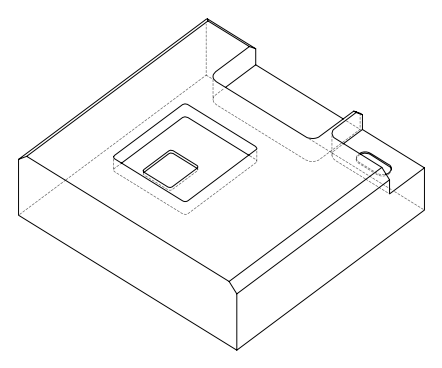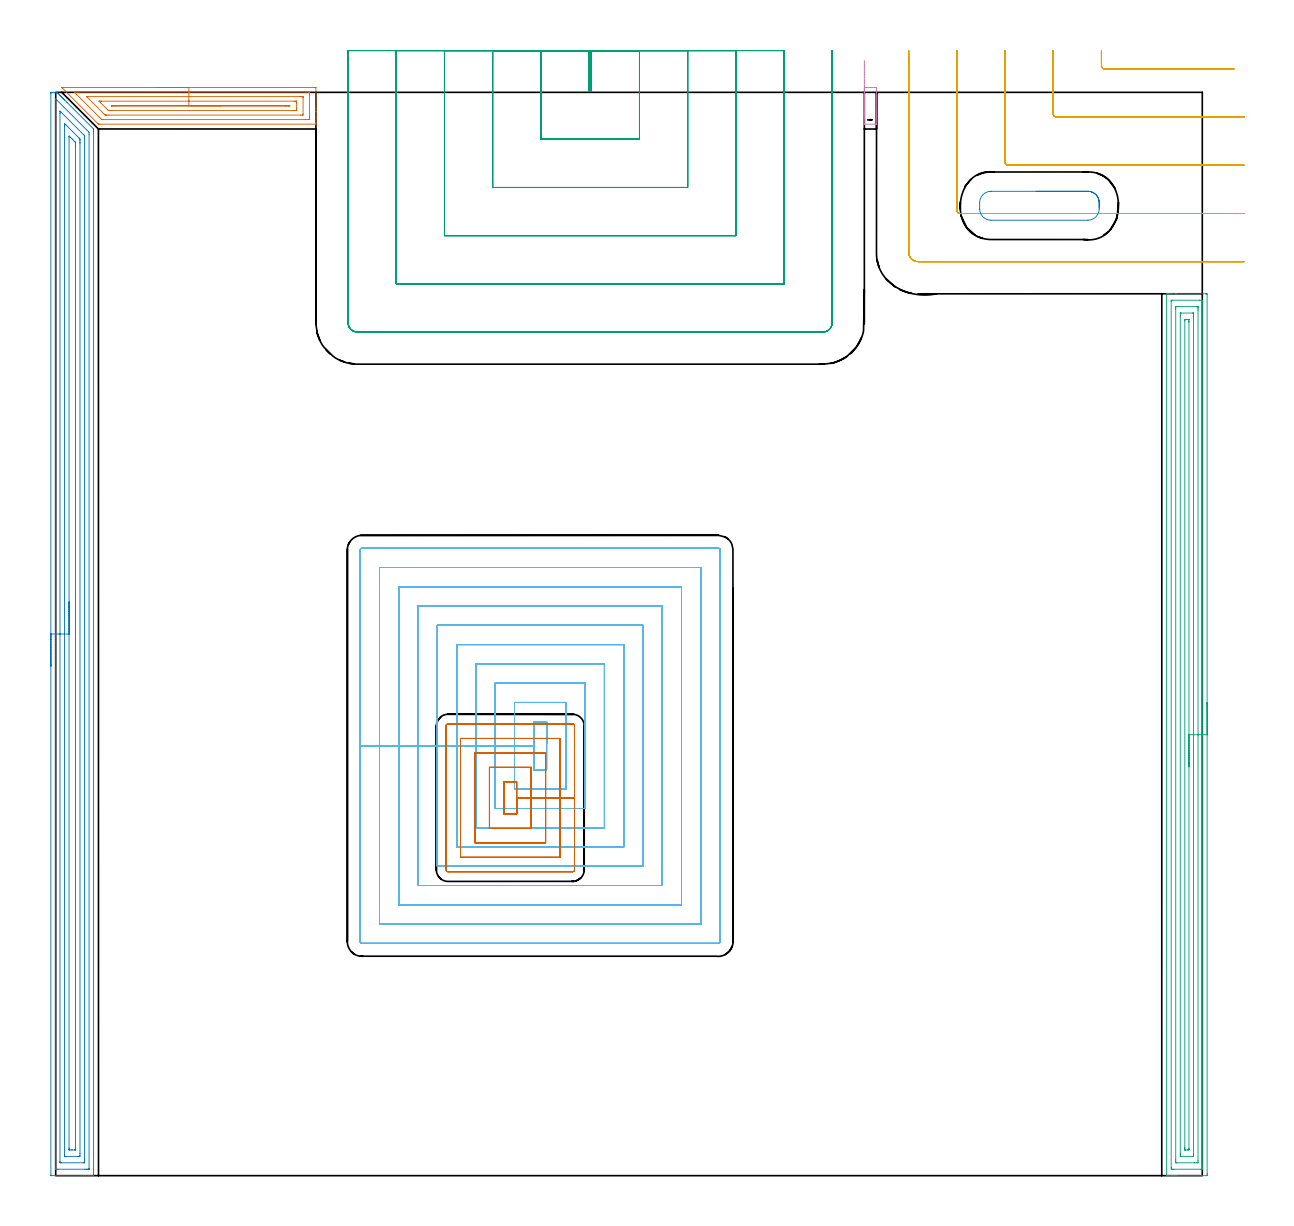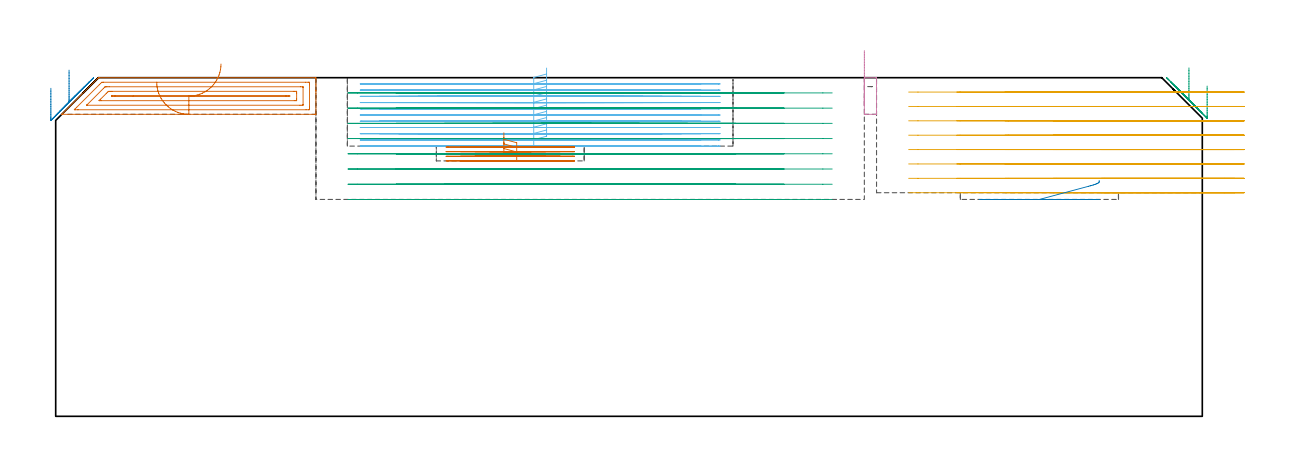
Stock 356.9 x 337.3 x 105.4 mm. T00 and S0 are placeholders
(PLAN: 9 operations, 5 tool changes, 130.2 min)
(1 AREA_MILL | FG_CHAMFER_SURFACE | UGT0205_001 | 3.1 min | 5730 mm3)
(2 AREA_MILL_1 | FG_CHAMFER_SURFACE_1 | UGT0205_001 | 13.57 min | 29148 mm3)
(3 AREA_MILL_2 | FG_CHAMFER_SURFACE_2 | UGT0205_001 | 11.21 min | 22325 mm3)
(4 AREA_MILL_3 | FG_CHAMFER_SURFACE_3 | UGT0205_001 | 0.29 min | 1083 mm3)
(5 MILL_CORNER_NOTCH_RECTANGULAR | CORNER_NOTCH_RECTANGULAR | UGT0201_094 | Follow Part, ap 5, ae 75% | 9.76 min | 225398 mm3)
(6 MILL_RECTANGULAR_POCKET | POCKET_RECTANGULAR_STRAIGHT | NXT0201_009 | Follow Part, ap 2, ae 75% | 57.97 min | 334499 mm3)
(7 MILL_RECTANGULAR_POCKET_1 | POCKET_RECTANGULAR_STRAIGHT_1 | UGT0201_014 | Follow Part, ap 1.5, ae 75% | 4.43 min | 10971 mm3)
(8 MILL_RECTANGULAR_POCKET_2 | POCKET_RECTANGULAR_STRAIGHT_2 | NXT0201_011 | Follow Part, ap 3, ae 75% | 0.28 min | 1982 mm3)
(9 MILL_SLOT | SLOT_PARTIAL_RECTANGULAR | UGT0201_094 | Follow Part, ap 5, ae 75% | 29.59 min | 543817 mm3)
(TOOL UGT0205_001 | Chamfer Mill 20 x 3 x 45 deg. | D20 FL50 Z2)
(TOOL UGT0201_094 | End mill 20 mm | D20 FL38 Z4)
(TOOL NXT0201_009 | ENDMILL 8mm [2P460-0800-NA 1630] | D8 FL26 Z6)
(TOOL UGT0201_014 | End mill 6 mm | D6 FL24 Z4)
(TOOL NXT0201_011 | ENDMILL 12mm [2P460-1200-NA 1630] | D12 FL38 Z6)
(OP 1 AREA_MILL)
G17 G21 G94 G90
T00 M6
G54
G17 G0 G90 X31.45 Y338.7 S1061 M3
G43 Z115.4 H0
Z104.
G94 G1 X31.488 Z103.128 F250.
X31.602 Z102.264
X31.791 Z101.412
X32.053 Z100.58
X32.387 Z99.774
X32.79 Z99.
X33.259 Z98.264
X33.79 Z97.572
X34.379 Z96.929
X35.022 Z96.34
X35.714 Z95.809
X36.45 Z95.34
X37.224 Z94.937
X38.03 Z94.603
X38.862 Z94.341
X39.714 Z94.152
X40.579 Z94.038
X41.45 Z94.
X80.473
X80.939 Y338.694 Z94.003
X80.99 Y338.691 Z94.005
X81. Y338.633 Z94.063
Y332.12 Z100.573
Y331.407 Z101.291
Y331.241 Z101.457
Y329.482 Z103.215
Y327.723 Z104.975
X80.999 Y327.458 Z105.24
X80.99 Y327.305 Z105.392
X80.916 Y327.3 Z105.4
X13.513
X13.321 Z105.393
X13.306 Y327.303 Z105.39
X13.201 Y327.398 Z105.299
X13.119 Y327.481 Z105.219
X2.077 Y338.522 Z94.176
X1.984 Y338.618 Z94.08
X1.919 Y338.693 Z94.005
X1.984 Y338.7 Z94.
X41.45
Y337.286 Z95.414
X77.925
X78.699 Y337.282 Z95.418
X78.818 Y337.279 Z95.421
X78.99 Y337.267 Z95.433
X78.993 Y337.22 Z95.48
X78.998 Y337.1 Z95.6
X79. Y336.518 Z96.182
Y336.219 Z96.481
X78.999 Y329.482 Z103.218
X78.998 Y329.186 Z103.514
X78.99 Y328.885 Z103.815
X78.98 Y328.721 Z103.979
X78.892 Y328.719 Z103.981
X78.699 Y328.715 Z103.985
X78.586
X77.812 Y328.714 Z103.986
X14.844 Y328.715 Z103.985
X14.73 Y328.716 Z103.984
X14.349 Y328.721 Z103.979
X13.957 Y329.098 Z103.602
X13.569 Y329.482 Z103.218
X6.532 Y336.518 Z96.182
X5.975 Y337.077 Z95.623
X5.841 Y337.217 Z95.483
X5.787 Y337.275 Z95.425
X5.975 Y337.281 Z95.419
X6.09 Y337.284 Z95.416
X6.862 Y337.286 Z95.414
X6.974
X41.45
Y335.871 Z96.829
X76.038
X76.694 Y335.868 Z96.832
X76.925 Y335.864 Z96.836
X76.99 Y335.855 Z96.845
X76.997 Y335.712 Z96.988
X76.999 Y335.638 Z97.062
Y330.362 Z102.338
X76.998 Y330.29 Z102.41
X76.99 Y330.214 Z102.486
X76.975 Y330.135 Z102.565
X76.925 Y330.134 Z102.566
X76.273 Y330.129 Z102.571
X16.618
X15.965 Y330.13 Z102.57
X15.731 Y330.132 Z102.568
X15.496 Y330.135 Z102.565
X15.364 Y330.147 Z102.553
X15.29 Y330.217 Z102.483
X15.14 Y330.362 Z102.338
X14.844 Y330.655 Z102.045
X9.862 Y335.638 Z97.062
X9.683 Y335.821 Z96.879
X9.655 Y335.852 Z96.848
X9.647 Y335.863 Z96.837
X9.659 Y335.865 Z96.835
X9.782 Y335.868 Z96.832
X9.939 Y335.871 Z96.829
X41.45
Y334.457 Z98.243
X74.264
X74.57 Y334.456 Z98.244
X74.936 Y334.452 Z98.248
X74.975 Y334.45 Z98.25
X74.99 Y334.445 Z98.255
X74.992 Y334.417 Z98.283
X74.997 Y334.288 Z98.412
X75. Y334.03 Z98.67
Y333.879 Z98.821
Y332.271 Z100.429
Y332.12 Z100.58
X74.997 Y331.756 Z100.944
X74.992 Y331.574 Z101.126
X74.99 Y331.555 Z101.145
X74.978 Y331.549 Z101.151
X74.93 Y331.546 Z101.154
X74.846 Y331.544 Z101.156
X74.264 Y331.543 Z101.157
X73.96
X17.504
X17.199 Y331.544 Z101.156
X16.618 Y331.548 Z101.152
X16.428 Y331.55 Z101.15
X16.229 Y331.732 Z100.968
X15.83 Y332.12 Z100.58
X15.731 Y332.218 Z100.482
X13.957 Y333.992 Z98.708
X13.666 Y334.29 Z98.41
X13.524 Y334.436 Z98.264
X13.516 Y334.452 Z98.248
X13.532 Y334.453 Z98.247
X13.571 Y334.455 Z98.245
X13.957 Y334.457 Z98.243
X14.261
X41.45
Y333.043 Z99.657
X71.604
X72.45 Y333.041 Z99.659
X72.491 Y333.038 Z99.662
X72.923 Y333. Z99.7
X72.53 Y332.961 Z99.739
X72.491 Y332.96 Z99.74
X71.647 Y332.957 Z99.743
X18.435
X17.546 Y332.959 Z99.741
X17.504 Y332.96 Z99.74
X17.465 Y332.964 Z99.736
X17.41 Y333. Z99.7
X17.38 Y333.031 Z99.669
X17.419 Y333.036 Z99.664
X17.463 Y333.041 Z99.659
X17.504 Y333.042 Z99.658
X18.348 Y333.043 Z99.657
X24.123
X41.45
X42.322 Z99.695
X43.187 Z99.809
X44.038 Z99.998
X44.87 Z100.26
X45.676 Z100.594
X46.45 Z100.997
X47.186 Z101.465
X47.878 Z101.997
X48.521 Z102.586
X49.111 Z103.229
X49.642 Z103.921
X50.11 Z104.657
X50.513 Z105.431
X50.847 Z106.237
X51.109 Z107.069
X51.298 Z107.92
X51.412 Z108.785
X51.45 Z109.657
G0 Z115.4
M5
M2
(OP 2 AREA_MILL_1)
G17 G21 G94 G90
T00 M6
G54
G17 G0 G90 X-1.5 Y158.6 S1061 M3
G43 Z115.4 H0
Z102.1
G94 G1 Y158.638 Z101.228 F250.
Y158.752 Z100.364
Y158.941 Z99.512
Y159.203 Z98.68
Y159.537 Z97.874
Y159.94 Z97.1
Y160.408 Z96.364
Y160.94 Z95.672
Y161.529 Z95.029
Y162.172 Z94.44
Y162.864 Z93.908
Y163.6 Z93.44
Y164.374 Z93.037
Y165.18 Z92.703
Y166.012 Z92.441
Y166.864 Z92.252
Y167.728 Z92.138
Y168.6 Z92.1
Y336.818
X-1.496 Y337.026 Z92.104
X-1.491 Y337.197 Z92.105
X-1.372 Y337.2 Z92.225
X-1.03 Z92.565
X0.258 Z93.857
X0.295 Y337.199 Z93.893
X0.391 Y337.198 Z93.989
X0.421 Y337.175 Z94.02
X0.694 Y336.906 Z94.294
X0.775 Y336.825 Z94.375
X1.021 Y336.58 Z94.619
X1.177 Y336.425 Z94.772
X1.33 Y336.271 Z94.927
X1.468 Y336.133 Z95.066
X1.619 Y335.983 Z95.214
X1.766 Y335.835 Z95.364
X1.915 Y335.686 Z95.513
X2.06 Y335.542 Z95.656
X2.202 Y335.399 Z95.8
X2.362 Y335.239 Z95.959
X2.502 Y335.1 Z96.097
X2.638 Y334.963 Z96.236
X2.808 Y334.793 Z96.406
X3.511 Y334.09 Z97.108
X11.742 Y325.858 Z105.342
X11.772 Y325.823 Z105.372
X11.793 Y325.796 Z105.393
X11.8 Y324.964 Z105.4
Y0.174
X11.797 Y0.009 Z105.388
X11.789 Y0.008 Z105.38
X11.435 Y0. Z105.034
X11.133 Z104.732
X10.447 Z104.042
X9.221 Z102.818
X8.681 Z102.276
X8.068 Z101.664
X-1.301 Y0.001 Z92.297
X-1.492 Y0.01 Z92.106
X-1.499 Y0.202 Z92.099
X-1.5 Y168.6 Z92.1
X-0.086 Z93.514
X-0.085 Y334.793 Z93.515
X-0.08 Y335.142 Z93.52
X-0.079 Y335.181 Z93.521
X-0.07 Y335.189 Z93.53
X-0.029 Y335.167 Z93.571
X0.03 Y335.111 Z93.63
X0.356 Y334.793 Z93.956
X9.564 Y325.585 Z103.164
X10.178 Y324.964 Z103.778
X10.379 Y324.751 Z103.979
X10.386 Y324.071 Z103.986
X10.385 Y2.095 Z103.985
X10.384 Y2.044 Z103.984
X10.382 Y2.019 Z103.982
X10.38 Y2.013 Z103.98
X10.368 Y2.01 Z103.968
X9.965 Y2.002 Z103.565
X9.564 Y2. Z103.164
X9.084 Z102.684
X0.736 Y2.001 Z94.336
X0.252 Y2.003 Z93.852
X0.025 Y2.01 Z93.625
X-0.079 Y2.025 Z93.521
X-0.085 Y2.344 Z93.515
Y2.407
X-0.086 Y168.6 Z93.514
X1.328 Z94.928
X1.329 Y330.619 Z94.929
X1.331 Y331.219 Z94.931
X1.333 Y331.321 Z94.933
X1.335 Y331.351 Z94.935
X1.478 Y331.219 Z95.078
X1.619 Y331.081 Z95.219
X8.681 Y324.02 Z102.281
X8.888 Y323.808 Z102.488
X8.939 Y323.754 Z102.539
X8.962 Y323.727 Z102.562
X8.964 Y323.666 Z102.564
X8.968 Y323.471 Z102.568
X8.971 Y323.177 Z102.571
Y322.883
Y4.794
X8.969 Y4.194 Z102.569
X8.966 Y4.048 Z102.566
X8.965 Y4.019 Z102.565
X8.936 Y4.01 Z102.536
X8.87 Y4.003 Z102.47
X8.681 Y4.001 Z102.281
X1.81 Z95.41
X1.619 Y4.005 Z95.219
X1.427 Y4.01 Z95.027
X1.335 Y4.027 Z94.935
X1.332 Y4.097 Z94.932
X1.33 Y4.194 Z94.93
X1.329 Y4.488 Z94.929
X1.328 Y168.6 Z94.928
X2.743 Z96.343
Y326.751
X2.747 Y327.397 Z96.347
X2.749 Y327.475 Z96.349
X3.049 Y327.191 Z96.649
X3.27 Y326.979 Z96.87
X3.384 Y326.867 Z96.984
X7.074 Y323.177 Z100.674
X7.235 Y323.011 Z100.835
X7.55 Y322.685 Z101.15
X7.554 Y322.531 Z101.154
X7.556 Y322.284 Z101.156
X7.557 Y321.634 Z101.157
Y321.39
Y6.875
X7.554 Y6.229 Z101.154
X7.55 Y6.019 Z101.15
X7.348 Y6.01 Z100.948
X6.916 Y6. Z100.516
X6.897 Z100.497
X3.366 Z96.966
X2.949 Y6.007 Z96.549
X2.75 Y6.012 Z96.35
X2.748 Y6.127 Z96.348
X2.743 Y6.63 Z96.343
Y168.6
X4.157 Z97.757
X4.158 Y323.288 Z97.758
X4.159 Y323.4 Z97.759
X4.164 Y323.607 Z97.764
X4.267 Y323.523 Z97.867
X4.622 Y323.177 Z98.222
X5.15 Y322.651 Z98.75
X5.517 Y322.284 Z99.117
X6.033 Y321.761 Z99.633
X6.12 Y321.67 Z99.72
X6.136 Y321.501 Z99.736
X6.14 Y321.39 Z99.74
X6.142 Y321.28 Z99.742
X6.143 Y320.497 Z99.743
X6.142 Y8.439 Z99.742
X6.139 Y8.215 Z99.739
X6.136 Y8.068 Z99.736
X6.129 Y8.009 Z99.729
X6.114 Y8.007 Z99.714
X6.033 Y8.004 Z99.633
X5.803 Y8.001 Z99.403
X5.15 Y8. Z98.75
X4.921 Z98.521
X4.267 Y8.004 Z97.867
X4.175 Y8.007 Z97.775
X4.167 Y8.009 Z97.767
X4.164 Y8.06 Z97.764
X4.16 Y8.178 Z97.76
X4.158 Y8.327 Z97.758
X4.157 Y8.55 Z97.757
Y168.6
Y169.472 Z97.795
Y170.336 Z97.909
Y171.188 Z98.098
Y172.02 Z98.36
Y172.826 Z98.694
Y173.6 Z99.097
Y174.336 Z99.565
Y175.028 Z100.096
Y175.671 Z100.686
Y176.26 Z101.329
Y176.792 Z102.021
Y177.26 Z102.757
Y177.663 Z103.531
Y177.997 Z104.337
Y178.259 Z105.169
Y178.448 Z106.02
Y178.562 Z106.885
Y178.6 Z107.757
G0 Z115.4
M5
M2
(OP 3 AREA_MILL_2)
G17 G21 G94 G90
T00 M6
G54
G17 G0 G90 X358.4 Y147.25 S1061 M3
G43 Z115.4 H0
Z102.8
G94 G1 Y147.212 Z101.928 F250.
Y147.098 Z101.063
Y146.909 Z100.212
Y146.647 Z99.38
Y146.313 Z98.574
Y145.91 Z97.8
Y145.441 Z97.064
Y144.91 Z96.372
Y144.321 Z95.729
Y143.678 Z95.14
Y142.986 Z94.608
Y142.25 Z94.14
Y141.476 Z93.737
Y140.67 Z93.403
Y139.838 Z93.141
Y138.986 Z92.952
Y138.122 Z92.838
Y137.25 Z92.8
Y0.614
X358.397 Y0.254 Z92.802
X358.392 Y0.01 Z92.806
X358.145 Y0. Z93.053
X348.995 Z102.2
X348.44 Z102.757
X348.107 Z103.089
X347.552 Z103.644
X347.22 Z103.975
X346.199 Z105.001
X345.832 Y0.007 Z105.359
X345.803 Y0.01 Z105.388
X345.8 Y0.167 Z105.4
Y274.333
X345.803 Y274.491 Z105.388
X345.833 Y274.5 Z105.358
X346.199 Z105.
X346.555 Z104.644
X347.22 Z103.975
X348.44 Z102.757
X348.995 Z102.2
X357.867 Z93.33
X358.147 Y274.498 Z93.051
X358.392 Y274.49 Z92.806
X358.399 Y274.244 Z92.799
X358.4 Y137.25 Z92.8
X356.986 Z94.214
Y2.4
X356.98 Y2.01 Z94.22
X356.489 Y2.001 Z94.711
X348.107 Y2. Z103.093
X347.616 Y2.001 Z103.584
X347.22 Y2.01 Z103.98
X347.214 Y2.4 Z103.986
Y2.406
Y272.1
X347.22 Y272.49 Z103.98
X347.711 Y272.499 Z103.489
X356.093 Y272.5 Z95.107
X356.584 Y272.499 Z94.616
X356.98 Y272.49 Z94.22
X356.986 Y272.1 Z94.214
Y137.25
X355.572 Z95.628
X355.571 Y4.711 Z95.629
X355.567 Y4.186 Z95.633
X355.565 Y4.012 Z95.635
X355.387 Y4.003 Z95.813
X355.205 Y4.001 Z95.995
X354.503 Y4. Z96.697
X348.995 Z102.205
X348.81 Y4.002 Z102.39
X348.687 Y4.006 Z102.513
X348.645 Y4.01 Z102.555
X348.635 Y4.023 Z102.565
X348.633 Y4.064 Z102.567
X348.63 Y4.186 Z102.57
X348.629 Y4.554 Z102.571
X348.628 Y5.079 Z102.572
X348.629 Y269.789 Z102.571
X348.633 Y270.314 Z102.567
X348.636 Y270.488 Z102.564
X348.813 Y270.497 Z102.387
X348.995 Y270.499 Z102.205
X349.697 Y270.5 Z101.503
X355.205 Z95.995
X355.39 Y270.498 Z95.81
X355.513 Y270.494 Z95.687
X355.555 Y270.49 Z95.645
X355.565 Y270.477 Z95.635
X355.567 Y270.436 Z95.633
X355.57 Y270.314 Z95.63
X355.571 Y269.946 Z95.629
X355.572 Y269.421 Z95.628
Y137.25
X354.157 Z97.043
Y6.865
X354.155 Y6.137 Z97.045
X354.151 Y6.031 Z97.049
X354.149 Y6.01 Z97.051
X354.129 Y6.007 Z97.071
X354.075 Y6.004 Z97.125
X353.861 Y6.001 Z97.339
X350.33 Z100.87
X350.125 Y6.003 Z101.075
X350.074 Y6.007 Z101.126
X350.053 Y6.01 Z101.147
X350.05 Y6.022 Z101.15
X350.048 Y6.092 Z101.152
X350.043 Y6.703 Z101.157
Y6.865
Y267.635
X350.046 Y268.363 Z101.154
X350.049 Y268.469 Z101.151
X350.051 Y268.49 Z101.149
X350.071 Y268.493 Z101.129
X350.125 Y268.496 Z101.075
X350.339 Y268.499 Z100.861
X353.87 Z97.33
X354.075 Y268.497 Z97.125
X354.126 Y268.493 Z97.074
X354.147 Y268.49 Z97.053
X354.15 Y268.478 Z97.05
X354.152 Y268.408 Z97.048
X354.157 Y267.797 Z97.043
Y267.635
Y137.25
X352.743 Z98.457
Y8.45
X352.742 Y8.25 Z98.458
X352.74 Y8.116 Z98.46
X352.736 Y8.017 Z98.464
X352.705 Y8.01 Z98.495
X352.544 Y8.005 Z98.656
X352.303 Y8.001 Z98.897
X351.656 Y8. Z99.544
X351.564 Z99.636
X351.507 Y8.002 Z99.693
X351.476 Y8.006 Z99.724
X351.465 Y8.009 Z99.735
X351.463 Y8.049 Z99.737
X351.458 Y8.45 Z99.742
X351.457 Y8.651 Z99.743
Y8.852
Y266.049
X351.458 Y266.25 Z99.742
X351.461 Y266.384 Z99.739
X351.464 Y266.483 Z99.736
X351.496 Y266.49 Z99.704
X351.656 Y266.495 Z99.544
X351.897 Y266.499 Z99.303
X352.544 Y266.5 Z98.656
X352.636 Z98.564
X352.693 Y266.498 Z98.507
X352.724 Y266.494 Z98.476
X352.735 Y266.491 Z98.465
X352.737 Y266.45 Z98.463
X352.742 Y266.049 Z98.458
X352.743 Y265.849 Z98.457
Y265.648
Y137.25
Y136.378 Z98.495
Y135.513 Z98.609
Y134.662 Z98.798
Y133.83 Z99.06
Y133.024 Z99.394
Y132.25 Z99.797
Y131.514 Z100.265
Y130.822 Z100.796
Y130.179 Z101.386
Y129.589 Z102.029
Y129.058 Z102.721
Y128.59 Z103.457
Y128.187 Z104.231
Y127.853 Z105.037
Y127.591 Z105.869
Y127.402 Z106.72
Y127.288 Z107.585
Y127.25 Z108.457
G0 Z115.4
M5
M2
(OP 4 AREA_MILL_3)
G17 G21 G94 G90
T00 M6
G54
G17 G0 G90 X251.7 Y332.991 S1061 M3
G43 Z115.4 H0
Z113.84
G94 G1 Y332.402 Z113.196 F250.
Y331.871 Z112.504
Y331.403 Z111.768
Y331.001 Z110.994
Y330.667 Z110.188
Y330.405 Z109.356
Y330.217 Z108.504
Y330.103 Z107.639
Y330.066 Z106.767
Y330.104 Z105.896
Y330.218 Z105.031
Y330.407 Z104.179
Y330.67 Z103.348
Y331.004 Z102.542
Y331.408 Z101.768
Y331.877 Z101.033
Y332.408 Z100.341
Y332.998 Z99.698
Y337.718 Z94.979
X251.705 Y338.277 Z94.42
X251.709 Y338.691 Z94.006
X251.843 Y338.695 Z94.003
X252.266 Y338.7 Z94.
X254.934 Y338.699 Z94.001
X255.357 Y338.695 Z94.003
X255.491 Y338.691 Z94.006
X255.495 Y338.277 Z94.42
X255.5 Y337.717 Z94.979
Y331.241 Z101.453
Y330.6 Z102.097
Y330.362 Z102.335
Y329.721 Z102.976
Y329.482 Z103.214
Y329.004 Z103.695
X255.499 Y327.528 Z105.17
X255.49 Y327.306 Z105.392
X255.379 Y327.3 Z105.4
X251.821
X251.71 Y327.306 Z105.392
X251.7 Y327.53 Z105.169
Y329.004 Z103.695
Y329.482 Z103.214
Y329.721 Z102.976
Y330.362 Z102.335
Y330.6 Z102.097
Y331.241 Z101.453
Y332.998 Z99.698
Y333.641 Z99.108
Y334.333 Z98.577
Y335.069 Z98.109
Y335.843 Z97.706
Y336.649 Z97.372
Y337.481 Z97.11
Y338.332 Z96.921
Y339.197 Z96.807
Y340.069 Z96.769
Y340.94 Z96.807
Y341.805 Z96.921
Y342.657 Z97.11
Y343.489 Z97.372
Y344.295 Z97.706
Y345.069 Z98.109
Y345.804 Z98.577
Y346.497 Z99.108
Y347.14 Z99.698
G0 Z115.4
M5
M2
(OP 5 MILL_CORNER_NOTCH_RECTANGULAR)
G17 G21 G94 G90
T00 M6
G54
G17 G0 G90 X325.5 Y350.2 S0 M3
G43 Z115.4 H0
Z100.925
G94 G1 Y347.2 F250.
Y345.494 F500.
G3 X326.494 Y344.5 R1.
G1 X363.734
X366.734 F250.
G0 Z115.4
X310.5 Y350.2
Z100.925
G1 Y347.2
Y330.495 F500.
G3 X311.495 Y329.5 R1.
G1 X366.9
X369.9 F250.
G0 Z115.4
X295.5 Y350.2
Z100.925
G1 Y347.2
Y315.495 F500.
G3 X296.495 Y314.5 R1.
G1 X366.9
X369.9 F250.
G0 Z115.4
X280.5 Y350.2
Z100.925
G1 Y347.2
Y300.495 F500.
G3 X281.495 Y299.5 R1.
G1 X366.9
X369.9 F250.
G0 Z115.4
X265.5 Y350.2
Z100.925
G1 Y347.2
Y287.4 F500.
G3 X268.4 Y284.5 R2.9
G1 X366.9
X369.9 F250.
G0 Z115.4
X325.5 Y350.2
Z96.45
G1 Y347.2
Y345.494 F500.
G3 X326.494 Y344.5 R1.
G1 X363.734
X366.734 F250.
G0 Z115.4
X310.5 Y350.2
Z96.45
G1 Y347.2
Y330.495 F500.
G3 X311.495 Y329.5 R1.
G1 X366.9
X369.9 F250.
G0 Z115.4
X295.5 Y350.2
Z96.45
G1 Y347.2
Y315.495 F500.
G3 X296.495 Y314.5 R1.
G1 X366.9
X369.9 F250.
G0 Z115.4
X280.5 Y350.2
Z96.45
G1 Y347.2
Y300.495 F500.
G3 X281.495 Y299.5 R1.
G1 X366.9
X369.9 F250.
G0 Z115.4
X265.5 Y350.2
Z96.45
G1 Y347.2
Y287.4 F500.
G3 X268.4 Y284.5 R2.9
G1 X366.9
X369.9 F250.
G0 Z115.4
X325.5 Y350.2
Z91.975
G1 Y347.2
Y345.494 F500.
G3 X326.494 Y344.5 R1.
G1 X363.734
X366.734 F250.
G0 Z115.4
X310.5 Y350.2
Z91.975
G1 Y347.2
Y330.495 F500.
G3 X311.495 Y329.5 R1.
G1 X366.9
X369.9 F250.
G0 Z115.4
X295.5 Y350.2
Z91.975
G1 Y347.2
Y315.495 F500.
G3 X296.495 Y314.5 R1.
G1 X366.9
X369.9 F250.
G0 Z115.4
X280.5 Y350.2
Z91.975
G1 Y347.2
Y300.495 F500.
G3 X281.495 Y299.5 R1.
G1 X366.9
X369.9 F250.
G0 Z115.4
X265.5 Y350.2
Z91.975
G1 Y347.2
Y287.4 F500.
G3 X268.4 Y284.5 R2.9
G1 X366.9
X369.9 F250.
G0 Z115.4
X325.5 Y350.2
Z87.5
G1 Y347.2
Y345.494 F500.
G3 X326.494 Y344.5 R1.
G1 X363.734
X366.734 F250.
G0 Z115.4
X310.5 Y350.2
Z87.5
G1 Y347.2
Y330.495 F500.
G3 X311.495 Y329.5 R1.
G1 X366.9
X369.9 F250.
G0 Z115.4
X295.5 Y350.2
Z87.5
G1 Y347.2
Y315.495 F500.
G3 X296.495 Y314.5 R1.
G1 X366.9
X369.9 F250.
G0 Z115.4
X280.5 Y350.2
Z87.5
G1 Y347.2
Y300.495 F500.
G3 X281.495 Y299.5 R1.
G1 X366.9
X369.9 F250.
G0 Z115.4
X265.5 Y350.2
Z87.5
G1 Y347.2
Y287.4 F500.
G3 X268.4 Y284.5 R2.9
G1 X366.9
X369.9 F250.
G0 Z115.4
X325.5 Y350.2
Z83.025
G1 Y347.2
Y345.494 F500.
G3 X326.494 Y344.5 R1.
G1 X363.734
X366.734 F250.
G0 Z115.4
X310.5 Y350.2
Z83.025
G1 Y347.2
Y330.495 F500.
G3 X311.495 Y329.5 R1.
G1 X366.9
X369.9 F250.
G0 Z115.4
X295.5 Y350.2
Z83.025
G1 Y347.2
Y315.495 F500.
G3 X296.495 Y314.5 R1.
G1 X366.9
X369.9 F250.
G0 Z115.4
X280.5 Y350.2
Z83.025
G1 Y347.2
Y300.495 F500.
G3 X281.495 Y299.5 R1.
G1 X366.9
X369.9 F250.
G0 Z115.4
X265.5 Y350.2
Z83.025
G1 Y347.2
Y287.4 F500.
G3 X268.4 Y284.5 R2.9
G1 X366.9
X369.9 F250.
G0 Z115.4
X325.5 Y350.2
Z78.55
G1 Y347.2
Y345.494 F500.
G3 X326.494 Y344.5 R1.
G1 X363.734
X366.734 F250.
G0 Z115.4
X310.5 Y350.2
Z78.55
G1 Y347.2
Y330.495 F500.
G3 X311.495 Y329.5 R1.
G1 X366.9
X369.9 F250.
G0 Z115.4
X295.5 Y350.2
Z78.55
G1 Y347.2
Y315.495 F500.
G3 X296.495 Y314.5 R1.
G1 X366.9
X369.9 F250.
G0 Z115.4
X280.5 Y350.2
Z78.55
G1 Y347.2
Y300.495 F500.
G3 X281.495 Y299.5 R1.
G1 X366.9
X369.9 F250.
G0 Z115.4
X265.5 Y350.2
Z78.55
G1 Y347.2
Y287.4 F500.
G3 X268.4 Y284.5 R2.9
G1 X366.9
X369.9 F250.
G0 Z115.4
X325.5 Y350.2
Z74.075
G1 Y347.2
Y345.494 F500.
G3 X326.494 Y344.5 R1.
G1 X363.734
X366.734 F250.
G0 Z115.4
X310.5 Y350.2
Z74.075
G1 Y347.2
Y330.495 F500.
G3 X311.495 Y329.5 R1.
G1 X366.9
X369.9 F250.
G0 Z115.4
X295.5 Y350.2
Z74.075
G1 Y347.2
Y315.495 F500.
G3 X296.495 Y314.5 R1.
G1 X366.9
X369.9 F250.
G0 Z115.4
X280.5 Y350.2
Z74.075
G1 Y347.2
Y300.495 F500.
G3 X281.495 Y299.5 R1.
G1 X366.9
X369.9 F250.
G0 Z115.4
X265.5 Y350.2
Z74.075
G1 Y347.2
Y287.4 F500.
G3 X268.4 Y284.5 R2.9
G1 X366.9
X369.9 F250.
G0 Z115.4
X325.5 Y350.2
Z69.6
G1 Y347.2
Y345.494 F500.
G3 X326.494 Y344.5 R1.
G1 X363.734
X366.734 F250.
G0 Z115.4
X310.5 Y350.2
Z69.6
G1 Y347.2
Y330.495 F500.
G3 X311.495 Y329.5 R1.
G1 X366.9
X369.9 F250.
G0 Z115.4
X295.5 Y350.2
Z69.6
G1 Y347.2
Y315.495 F500.
G3 X296.495 Y314.5 R1.
G1 X366.9
X369.9 F250.
G0 Z115.4
X280.5 Y350.2
Z69.6
G1 Y347.2
Y300.495 F500.
G3 X281.495 Y299.5 R1.
G1 X366.9
X369.9 F250.
G0 Z115.4
X265.5 Y350.2
Z69.6
G1 Y347.2
Y287.4 F500.
G3 X268.4 Y284.5 R2.9
G1 X366.9
X369.9 F250.
G0 Z115.4
M5
M2
(OP 6 MILL_RECTANGULAR_POCKET)
G17 G21 G94 G90
T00 M6
G54
G17 G0 G90 X152.8 Y134.377 S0 M3
G43 Z115.4 H1
Z108.4
G94 G1 Y141.3 Z106.545 F250.
X148.8 Z105.473
Y133.8 Z103.464
Y126.3 F500.
X152.8
Y141.3
X148.8
Y133.8
X142.8
Y120.3
X158.8
Y147.3
X142.8
Y133.8
X136.8
Y114.3
X164.8
Y153.3
X136.8
Y133.8
X130.8
Y108.3
X170.8
Y159.3
X130.8
Y133.8
X124.8
Y102.3
X176.8
Y165.3
X124.8
Y133.8
X118.8
Y96.3
X182.8
Y171.3
X118.8
Y133.8
X112.8
Y90.3
X188.8
Y177.3
X112.8
Y133.8
X106.8
Y84.3
X194.8
Y183.3
X106.8
Y133.8
X100.8
Y78.3
X200.8
Y189.3
X100.8
Y133.8
X94.8
Y72.8
G3 X95.3 Y72.3 R0.5
G1 X206.3
G3 X206.8 Y72.8 R0.5
G1 Y194.8
G3 X206.3 Y195.3 R0.5
G1 X95.3
G3 X94.8 Y194.8 R0.5
G1 Y133.8
Y132.8
G0 X152.8 Y134.377 Z106.464
G1 Y141.3 Z104.609 F250.
X148.8 Z103.537
Y133.8 Z101.527
Y126.3 F500.
X152.8
Y141.3
X148.8
Y133.8
X142.8
Y120.3
X158.8
Y147.3
X142.8
Y133.8
X136.8
Y114.3
X164.8
Y153.3
X136.8
Y133.8
X130.8
Y108.3
X170.8
Y159.3
X130.8
Y133.8
X124.8
Y102.3
X176.8
Y165.3
X124.8
Y133.8
X118.8
Y96.3
X182.8
Y171.3
X118.8
Y133.8
X112.8
Y90.3
X188.8
Y177.3
X112.8
Y133.8
X106.8
Y84.3
X194.8
Y183.3
X106.8
Y133.8
X100.8
Y78.3
X200.8
Y189.3
X100.8
Y133.8
X94.8
Y72.8
G3 X95.3 Y72.3 R0.5
G1 X206.3
G3 X206.8 Y72.8 R0.5
G1 Y194.8
G3 X206.3 Y195.3 R0.5
G1 X95.3
G3 X94.8 Y194.8 R0.5
G1 Y133.8
Y132.8
G0 X152.8 Y134.377 Z104.527
G1 Y141.3 Z102.672 F250.
X148.8 Z101.6
Y133.8 Z99.591
Y126.3 F500.
X152.8
Y141.3
X148.8
Y133.8
X142.8
Y120.3
X158.8
Y147.3
X142.8
Y133.8
X136.8
Y114.3
X164.8
Y153.3
X136.8
Y133.8
X130.8
Y108.3
X170.8
Y159.3
X130.8
Y133.8
X124.8
Y102.3
X176.8
Y165.3
X124.8
Y133.8
X118.8
Y96.3
X182.8
Y171.3
X118.8
Y133.8
X112.8
Y90.3
X188.8
Y177.3
X112.8
Y133.8
X106.8
Y84.3
X194.8
Y183.3
X106.8
Y133.8
X100.8
Y78.3
X200.8
Y189.3
X100.8
Y133.8
X94.8
Y72.8
G3 X95.3 Y72.3 R0.5
G1 X206.3
G3 X206.8 Y72.8 R0.5
G1 Y194.8
G3 X206.3 Y195.3 R0.5
G1 X95.3
G3 X94.8 Y194.8 R0.5
G1 Y133.8
Y132.8
G0 X152.8 Y134.377 Z102.591
G1 Y141.3 Z100.736 F250.
X148.8 Z99.664
Y133.8 Z97.654
Y126.3 F500.
X152.8
Y141.3
X148.8
Y133.8
X142.8
Y120.3
X158.8
Y147.3
X142.8
Y133.8
X136.8
Y114.3
X164.8
Y153.3
X136.8
Y133.8
X130.8
Y108.3
X170.8
Y159.3
X130.8
Y133.8
X124.8
Y102.3
X176.8
Y165.3
X124.8
Y133.8
X118.8
Y96.3
X182.8
Y171.3
X118.8
Y133.8
X112.8
Y90.3
X188.8
Y177.3
X112.8
Y133.8
X106.8
Y84.3
X194.8
Y183.3
X106.8
Y133.8
X100.8
Y78.3
X200.8
Y189.3
X100.8
Y133.8
X94.8
Y72.8
G3 X95.3 Y72.3 R0.5
G1 X206.3
G3 X206.8 Y72.8 R0.5
G1 Y194.8
G3 X206.3 Y195.3 R0.5
G1 X95.3
G3 X94.8 Y194.8 R0.5
G1 Y133.8
Y132.8
G0 X152.8 Y134.377 Z100.654
G1 Y141.3 Z98.8 F250.
X148.8 Z97.728
Y133.8 Z95.718
Y126.3 F500.
X152.8
Y141.3
X148.8
Y133.8
X142.8
Y120.3
X158.8
Y147.3
X142.8
Y133.8
X136.8
Y114.3
X164.8
Y153.3
X136.8
Y133.8
X130.8
Y108.3
X170.8
Y159.3
X130.8
Y133.8
X124.8
Y102.3
X176.8
Y165.3
X124.8
Y133.8
X118.8
Y96.3
X182.8
Y171.3
X118.8
Y133.8
X112.8
Y90.3
X188.8
Y177.3
X112.8
Y133.8
X106.8
Y84.3
X194.8
Y183.3
X106.8
Y133.8
X100.8
Y78.3
X200.8
Y189.3
X100.8
Y133.8
X94.8
Y72.8
G3 X95.3 Y72.3 R0.5
G1 X206.3
G3 X206.8 Y72.8 R0.5
G1 Y194.8
G3 X206.3 Y195.3 R0.5
G1 X95.3
G3 X94.8 Y194.8 R0.5
G1 Y133.8
Y132.8
G0 X152.8 Y134.377 Z98.718
G1 Y141.3 Z96.863 F250.
X148.8 Z95.791
Y133.8 Z93.782
Y126.3 F500.
X152.8
Y141.3
X148.8
Y133.8
X142.8
Y120.3
X158.8
Y147.3
X142.8
Y133.8
X136.8
Y114.3
X164.8
Y153.3
X136.8
Y133.8
X130.8
Y108.3
X170.8
Y159.3
X130.8
Y133.8
X124.8
Y102.3
X176.8
Y165.3
X124.8
Y133.8
X118.8
Y96.3
X182.8
Y171.3
X118.8
Y133.8
X112.8
Y90.3
X188.8
Y177.3
X112.8
Y133.8
X106.8
Y84.3
X194.8
Y183.3
X106.8
Y133.8
X100.8
Y78.3
X200.8
Y189.3
X100.8
Y133.8
X94.8
Y72.8
G3 X95.3 Y72.3 R0.5
G1 X206.3
G3 X206.8 Y72.8 R0.5
G1 Y194.8
G3 X206.3 Y195.3 R0.5
G1 X95.3
G3 X94.8 Y194.8 R0.5
G1 Y133.8
Y132.8
G0 X152.8 Y134.377 Z96.782
G1 Y141.3 Z94.927 F250.
X148.8 Z93.855
Y133.8 Z91.845
Y126.3 F500.
X152.8
Y141.3
X148.8
Y133.8
X142.8
Y120.3
X158.8
Y147.3
X142.8
Y133.8
X136.8
Y114.3
X164.8
Y153.3
X136.8
Y133.8
X130.8
Y108.3
X170.8
Y159.3
X130.8
Y133.8
X124.8
Y102.3
X176.8
Y165.3
X124.8
Y133.8
X118.8
Y96.3
X182.8
Y171.3
X118.8
Y133.8
X112.8
Y90.3
X188.8
Y177.3
X112.8
Y133.8
X106.8
Y84.3
X194.8
Y183.3
X106.8
Y133.8
X100.8
Y78.3
X200.8
Y189.3
X100.8
Y133.8
X94.8
Y72.8
G3 X95.3 Y72.3 R0.5
G1 X206.3
G3 X206.8 Y72.8 R0.5
G1 Y194.8
G3 X206.3 Y195.3 R0.5
G1 X95.3
G3 X94.8 Y194.8 R0.5
G1 Y133.8
Y132.8
G0 X152.8 Y134.377 Z94.845
G1 Y141.3 Z92.99 F250.
X148.8 Z91.919
Y133.8 Z89.909
Y126.3 F500.
X152.8
Y141.3
X148.8
Y133.8
X142.8
Y120.3
X158.8
Y147.3
X142.8
Y133.8
X136.8
Y114.3
X164.8
Y153.3
X136.8
Y133.8
X130.8
Y108.3
X170.8
Y159.3
X130.8
Y133.8
X124.8
Y102.3
X176.8
Y165.3
X124.8
Y133.8
X118.8
Y96.3
X182.8
Y171.3
X118.8
Y133.8
X112.8
Y90.3
X188.8
Y177.3
X112.8
Y133.8
X106.8
Y84.3
X194.8
Y183.3
X106.8
Y133.8
X100.8
Y78.3
X200.8
Y189.3
X100.8
Y133.8
X94.8
Y72.8
G3 X95.3 Y72.3 R0.5
G1 X206.3
G3 X206.8 Y72.8 R0.5
G1 Y194.8
G3 X206.3 Y195.3 R0.5
G1 X95.3
G3 X94.8 Y194.8 R0.5
G1 Y133.8
Y132.8
G0 X152.8 Y134.377 Z92.909
G1 Y141.3 Z91.054 F250.
X148.8 Z89.982
Y133.8 Z87.973
Y126.3 F500.
X152.8
Y141.3
X148.8
Y133.8
X142.8
Y120.3
X158.8
Y147.3
X142.8
Y133.8
X136.8
Y114.3
X164.8
Y153.3
X136.8
Y133.8
X130.8
Y108.3
X170.8
Y159.3
X130.8
Y133.8
X124.8
Y102.3
X176.8
Y165.3
X124.8
Y133.8
X118.8
Y96.3
X182.8
Y171.3
X118.8
Y133.8
X112.8
Y90.3
X188.8
Y177.3
X112.8
Y133.8
X106.8
Y84.3
X194.8
Y183.3
X106.8
Y133.8
X100.8
Y78.3
X200.8
Y189.3
X100.8
Y133.8
X94.8
Y72.8
G3 X95.3 Y72.3 R0.5
G1 X206.3
G3 X206.8 Y72.8 R0.5
G1 Y194.8
G3 X206.3 Y195.3 R0.5
G1 X95.3
G3 X94.8 Y194.8 R0.5
G1 Y133.8
Y132.8
G0 X152.8 Y134.377 Z90.973
G1 Y141.3 Z89.118 F250.
X148.8 Z88.046
Y133.8 Z86.036
Y126.3 F500.
X152.8
Y141.3
X148.8
Y133.8
X142.8
Y120.3
X158.8
Y147.3
X142.8
Y133.8
X136.8
Y114.3
X164.8
Y153.3
X136.8
Y133.8
X130.8
Y108.3
X170.8
Y159.3
X130.8
Y133.8
X124.8
Y102.3
X176.8
Y165.3
X124.8
Y133.8
X118.8
Y96.3
X182.8
Y171.3
X118.8
Y133.8
X112.8
Y90.3
X188.8
Y177.3
X112.8
Y133.8
X106.8
Y84.3
X194.8
Y183.3
X106.8
Y133.8
X100.8
Y78.3
X200.8
Y189.3
X100.8
Y133.8
X94.8
Y72.8
G3 X95.3 Y72.3 R0.5
G1 X206.3
G3 X206.8 Y72.8 R0.5
G1 Y194.8
G3 X206.3 Y195.3 R0.5
G1 X95.3
G3 X94.8 Y194.8 R0.5
G1 Y133.8
Y132.8
G0 X152.8 Y134.377 Z89.036
G1 Y141.3 Z87.181 F250.
X148.8 Z86.11
Y133.8 Z84.1
Y126.3 F500.
X152.8
Y141.3
X148.8
Y133.8
X142.8
Y120.3
X158.8
Y147.3
X142.8
Y133.8
X136.8
Y114.3
X164.8
Y153.3
X136.8
Y133.8
X130.8
Y108.3
X170.8
Y159.3
X130.8
Y133.8
X124.8
Y102.3
X176.8
Y165.3
X124.8
Y133.8
X118.8
Y96.3
X182.8
Y171.3
X118.8
Y133.8
X112.8
Y90.3
X188.8
Y177.3
X112.8
Y133.8
X106.8
Y84.3
X194.8
Y183.3
X106.8
Y133.8
X100.8
Y78.3
X200.8
Y189.3
X100.8
Y133.8
X94.8
Y72.8
G3 X95.3 Y72.3 R0.5
G1 X206.3
G3 X206.8 Y72.8 R0.5
G1 Y194.8
G3 X206.3 Y195.3 R0.5
G1 X95.3
G3 X94.8 Y194.8 R0.5
G1 Y133.8
Y132.8
G0 Z115.4
M5
M2
(OP 7 MILL_RECTANGULAR_POCKET_1)
G17 G21 G94 G90
T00 M6
G54
G17 G0 G90 X139.5 Y120.166 S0 M3
G43 Z115.4 H0
Z88.256
G94 G1 Y112.6 Z86.228 F250.
X143.5 Z85.156
Y117.6 Z83.817
Y122.6 F500.
X139.5
Y112.6
X143.5
Y117.6
X148.
Y127.1
X135.
Y108.1
X148.
Y117.6
X152.5
Y131.6
X130.5
Y103.6
X152.5
Y117.6
X157.
Y136.1
X126.
Y99.1
X157.
Y117.6
X161.5
Y140.
G3 X160.9 Y140.6 R0.6
G1 X122.1
G3 X121.5 Y140. R0.6
G1 Y95.2
G3 X122.1 Y94.6 R0.6
G1 X160.9
G3 X161.5 Y95.2 R0.6
G1 Y117.6
Y118.6
G0 X139.5 Y120.166 Z86.817
G1 Y112.6 Z84.789 F250.
X143.5 Z83.718
Y117.6 Z82.378
Y122.6 F500.
X139.5
Y112.6
X143.5
Y117.6
X148.
Y127.1
X135.
Y108.1
X148.
Y117.6
X152.5
Y131.6
X130.5
Y103.6
X152.5
Y117.6
X157.
Y136.1
X126.
Y99.1
X157.
Y117.6
X161.5
Y140.
G3 X160.9 Y140.6 R0.6
G1 X122.1
G3 X121.5 Y140. R0.6
G1 Y95.2
G3 X122.1 Y94.6 R0.6
G1 X160.9
G3 X161.5 Y95.2 R0.6
G1 Y117.6
Y118.6
G0 X139.5 Y120.166 Z85.378
G1 Y112.6 Z83.35 F250.
X143.5 Z82.279
Y117.6 Z80.939
Y122.6 F500.
X139.5
Y112.6
X143.5
Y117.6
X148.
Y127.1
X135.
Y108.1
X148.
Y117.6
X152.5
Y131.6
X130.5
Y103.6
X152.5
Y117.6
X157.
Y136.1
X126.
Y99.1
X157.
Y117.6
X161.5
Y140.
G3 X160.9 Y140.6 R0.6
G1 X122.1
G3 X121.5 Y140. R0.6
G1 Y95.2
G3 X122.1 Y94.6 R0.6
G1 X160.9
G3 X161.5 Y95.2 R0.6
G1 Y117.6
Y118.6
G0 X139.5 Y120.166 Z83.939
G1 Y112.6 Z81.912 F250.
X143.5 Z80.84
Y117.6 Z79.5
Y122.6 F500.
X139.5
Y112.6
X143.5
Y117.6
X148.
Y127.1
X135.
Y108.1
X148.
Y117.6
X152.5
Y131.6
X130.5
Y103.6
X152.5
Y117.6
X157.
Y136.1
X126.
Y99.1
X157.
Y117.6
X161.5
Y140.
G3 X160.9 Y140.6 R0.6
G1 X122.1
G3 X121.5 Y140. R0.6
G1 Y95.2
G3 X122.1 Y94.6 R0.6
G1 X160.9
G3 X161.5 Y95.2 R0.6
G1 Y117.6
Y118.6
G0 Z115.4
M5
M2
(OP 8 MILL_RECTANGULAR_POCKET_2)
G17 G21 G94 G90
T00 M6
G54
G17 G0 G90 X324.8 Y301.424 S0 M3
G43 Z115.4 H1
Z73.415
G94 G1 Y303.087 Z72.97 F250.
X324.735 Y303.596 Z72.832
X324.597 Y304.089 Z72.695
X324.388 Y304.558 Z72.558
X324.113 Y304.99 Z72.42
X323.778 Y305.378 Z72.283
X323.39 Y305.713 Z72.146
X322.958 Y305.988 Z72.008
X322.489 Y306.197 Z71.871
X321.996 Y306.335 Z71.734
X321.487 Y306.4 Z71.596
X306.2 Z67.5
X291.1 F500.
G3 X287.6 Y302.9 R3.5
G1 Y300.9
G3 X291.1 Y297.4 R3.5
G1 X321.3
G3 X324.8 Y300.9 R3.5
G1 Y302.9
G3 X321.3 Y306.4 R3.5
G1 X306.2
X305.2
G0 Z115.4
M5
M2
(OP 9 MILL_SLOT)
G17 G21 G94 G90
T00 M6
G54
G17 G0 G90 X166. Y350.2 S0 M3
G43 Z115.4 H0
Z100.662
G94 G1 Y347.2 F250.
Y337.6 F500.
X166.7
Y347.2
Y350.2 F250.
X151.
Y347.2
Y322.6 F500.
X181.7
Y347.2
Y350.2 F250.
X136.
Y347.2
Y307.6 F500.
X196.7
Y347.2
Y350.2 F250.
X121.
Y347.2
Y292.6 F500.
X211.7
Y347.2
Y350.2 F250.
X106.
Y347.2
Y277.6 F500.
X226.7
Y347.2
Y350.2 F250.
X91.
Y347.2
Y265.5 F500.
G3 X93.9 Y262.6 R2.9
G1 X238.8
G3 X241.7 Y265.5 R2.9
G1 Y347.2
Y350.2 F250.
G0 X166. Z95.925
G1 Y347.2
Y337.6 F500.
X166.7
Y347.2
Y350.2 F250.
X151.
Y347.2
Y322.6 F500.
X181.7
Y347.2
Y350.2 F250.
X136.
Y347.2
Y307.6 F500.
X196.7
Y347.2
Y350.2 F250.
X121.
Y347.2
Y292.6 F500.
X211.7
Y347.2
Y350.2 F250.
X106.
Y347.2
Y277.6 F500.
X226.7
Y347.2
Y350.2 F250.
X91.
Y347.2
Y265.5 F500.
G3 X93.9 Y262.6 R2.9
G1 X238.8
G3 X241.7 Y265.5 R2.9
G1 Y347.2
Y350.2 F250.
G0 X166. Z91.187
G1 Y347.2
Y337.6 F500.
X166.7
Y347.2
Y350.2 F250.
X151.
Y347.2
Y322.6 F500.
X181.7
Y347.2
Y350.2 F250.
X136.
Y347.2
Y307.6 F500.
X196.7
Y347.2
Y350.2 F250.
X121.
Y347.2
Y292.6 F500.
X211.7
Y347.2
Y350.2 F250.
X106.
Y347.2
Y277.6 F500.
X226.7
Y347.2
Y350.2 F250.
X91.
Y347.2
Y265.5 F500.
G3 X93.9 Y262.6 R2.9
G1 X238.8
G3 X241.7 Y265.5 R2.9
G1 Y347.2
Y350.2 F250.
G0 X166. Z86.45
G1 Y347.2
Y337.6 F500.
X166.7
Y347.2
Y350.2 F250.
X151.
Y347.2
Y322.6 F500.
X181.7
Y347.2
Y350.2 F250.
X136.
Y347.2
Y307.6 F500.
X196.7
Y347.2
Y350.2 F250.
X121.
Y347.2
Y292.6 F500.
X211.7
Y347.2
Y350.2 F250.
X106.
Y347.2
Y277.6 F500.
X226.7
Y347.2
Y350.2 F250.
X91.
Y347.2
Y265.5 F500.
G3 X93.9 Y262.6 R2.9
G1 X238.8
G3 X241.7 Y265.5 R2.9
G1 Y347.2
Y350.2 F250.
G0 X166. Z81.712
G1 Y347.2
Y337.6 F500.
X166.7
Y347.2
Y350.2 F250.
X151.
Y347.2
Y322.6 F500.
X181.7
Y347.2
Y350.2 F250.
X136.
Y347.2
Y307.6 F500.
X196.7
Y347.2
Y350.2 F250.
X121.
Y347.2
Y292.6 F500.
X211.7
Y347.2
Y350.2 F250.
X106.
Y347.2
Y277.6 F500.
X226.7
Y347.2
Y350.2 F250.
X91.
Y347.2
Y265.5 F500.
G3 X93.9 Y262.6 R2.9
G1 X238.8
G3 X241.7 Y265.5 R2.9
G1 Y347.2
Y350.2 F250.
G0 X166. Z76.975
G1 Y347.2
Y337.6 F500.
X166.7
Y347.2
Y350.2 F250.
X151.
Y347.2
Y322.6 F500.
X181.7
Y347.2
Y350.2 F250.
X136.
Y347.2
Y307.6 F500.
X196.7
Y347.2
Y350.2 F250.
X121.
Y347.2
Y292.6 F500.
X211.7
Y347.2
Y350.2 F250.
X106.
Y347.2
Y277.6 F500.
X226.7
Y347.2
Y350.2 F250.
X91.
Y347.2
Y265.5 F500.
G3 X93.9 Y262.6 R2.9
G1 X238.8
G3 X241.7 Y265.5 R2.9
G1 Y347.2
Y350.2 F250.
G0 X166. Z72.237
G1 Y347.2
Y337.6 F500.
X166.7
Y347.2
Y350.2 F250.
X151.
Y347.2
Y322.6 F500.
X181.7
Y347.2
Y350.2 F250.
X136.
Y347.2
Y307.6 F500.
X196.7
Y347.2
Y350.2 F250.
X121.
Y347.2
Y292.6 F500.
X211.7
Y347.2
Y350.2 F250.
X106.
Y347.2
Y277.6 F500.
X226.7
Y347.2
Y350.2 F250.
X91.
Y347.2
Y265.5 F500.
G3 X93.9 Y262.6 R2.9
G1 X238.8
G3 X241.7 Y265.5 R2.9
G1 Y347.2
Y350.2 F250.
G0 X166. Z67.5
G1 Y347.2
Y337.6 F500.
X166.7
Y347.2
Y350.2 F250.
X151.
Y347.2
Y322.6 F500.
X181.7
Y347.2
Y350.2 F250.
X136.
Y347.2
Y307.6 F500.
X196.7
Y347.2
Y350.2 F250.
X121.
Y347.2
Y292.6 F500.
X211.7
Y347.2
Y350.2 F250.
X106.
Y347.2
Y277.6 F500.
X226.7
Y347.2
Y350.2 F250.
X91.
Y347.2
Y265.5 F500.
G3 X93.9 Y262.6 R2.9
G1 X238.8
G3 X241.7 Y265.5 R2.9
G1 Y347.2
Y350.2 F250.
G0 Z115.4
M5
M2
